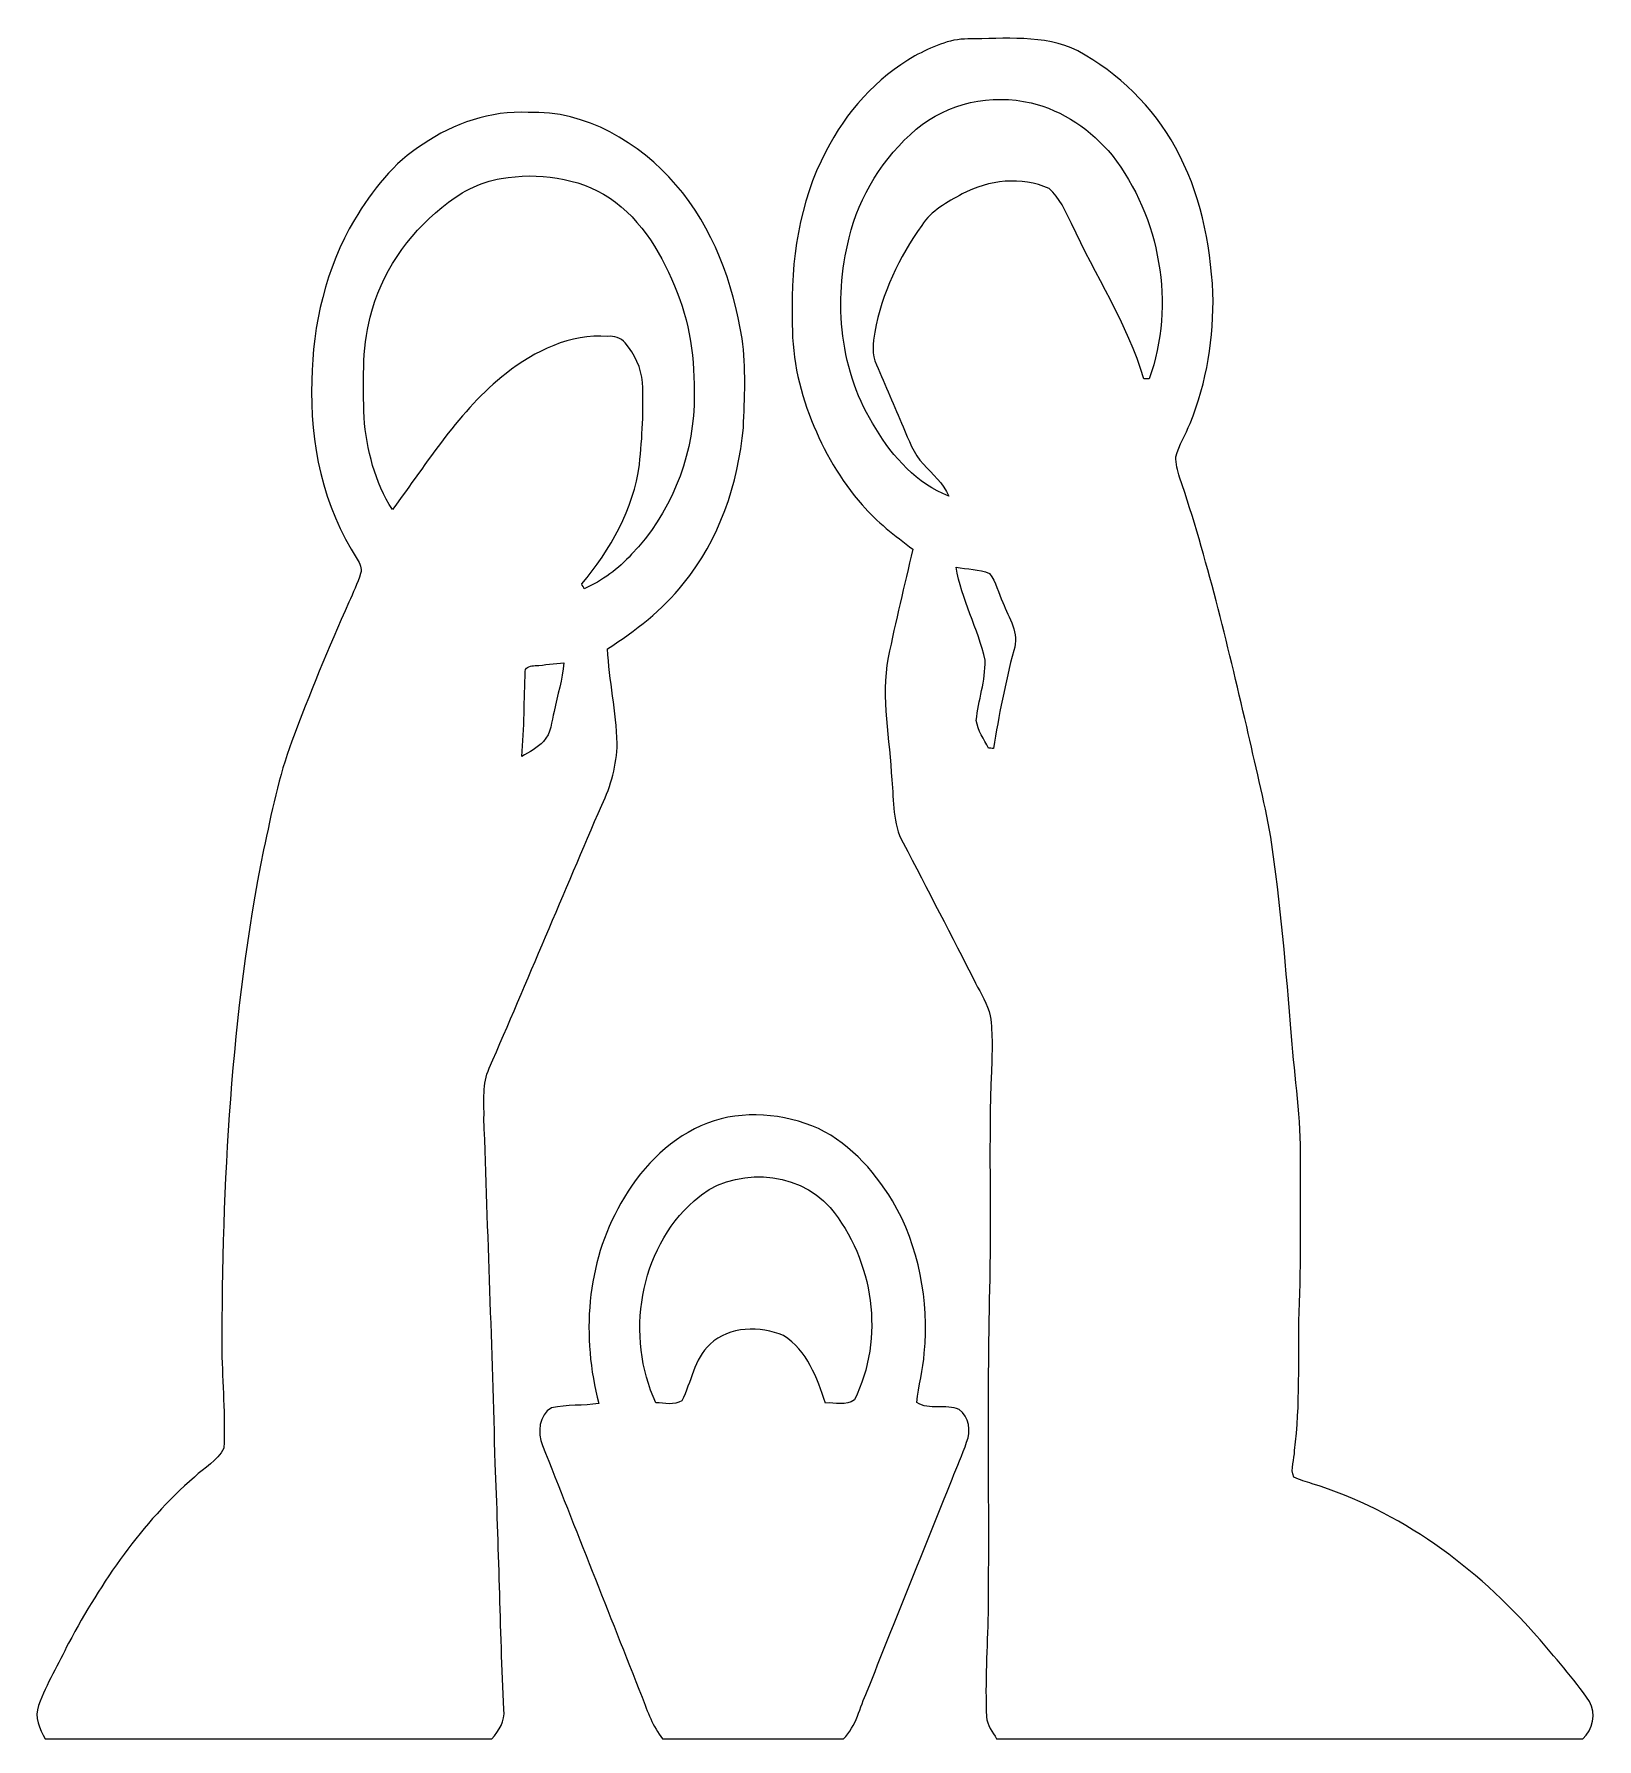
# Model space of a CAD drawing. Header units: centimetres. Extents: x -14.9 to 14.9, y -16.2 to 16.3.
import ezdxf

# ---------------------------------------------------------------- set-up
doc = ezdxf.new("R2010")
doc.units = ezdxf.units.CM
doc.header["$MEASUREMENT"] = 0
doc.layers.add('Layer 1', color=7, linetype='Continuous')

msp = doc.modelspace()

# ---------------------------------------------------------------- linework, layer by layer
at = {"layer": 'Layer 1', "lineweight": 9}
for points, knots in [([(1.90521, 15.89704), (2.22024, 16.05897), (2.55538, 16.22336), (2.91804, 16.21948), (2.91804, 16.21948), (3.61655, 16.2216), (4.36585, 16.31226), (5.01496, 15.99194), (5.01496, 15.99194), (5.79424, 15.57178), (6.45535, 14.92655), (6.87868, 14.14726), (6.87868, 14.14726), (7.35423, 13.30307), (7.54684, 12.33046), (7.59729, 11.37196), (7.59729, 11.37196), (7.61386, 10.52388), (7.48193, 9.66628), (7.16054, 8.87888), (7.16054, 8.87888), (7.07236, 8.66651), (6.94994, 8.46789), (6.88821, 8.24529), (6.88821, 8.24529), (6.88856, 8.11194), (6.92171, 7.98036), (6.96088, 7.85336), (6.96088, 7.85336), (7.48864, 6.29655), (7.8654, 4.69388), (8.24111, 3.09509), (8.24111, 3.09509), (8.39739, 2.39236), (8.57272, 1.6928), (8.70219, 0.98407), (8.70219, 0.98407), (8.88705, -0.27958), (8.995, -1.55276), (9.09729, -2.82523), (9.09729, -2.82523), (9.16186, -3.61298), (9.27792, -4.39862), (9.27015, -5.19096), (9.27015, -5.19096), (9.26628, -6.1558), (9.28674, -7.12136), (9.24335, -8.0862), (9.24335, -8.0862), (9.21901, -8.96603), (9.26911, -9.85115), (9.15444, -10.72674), (9.15444, -10.72674), (9.16045, -10.89079), (9.06167, -11.07987), (9.14387, -11.23474), (9.14387, -11.23474), (9.25181, -11.2926), (9.37423, -11.31976), (9.48959, -11.36104), (9.48959, -11.36104), (11.16881, -11.87151), (12.62579, -12.96053), (13.77761, -14.26475), (13.77761, -14.26475), (14.11627, -14.67891), (14.48598, -15.07085), (14.78373, -15.51676), (14.78373, -15.51676), (14.92801, -15.75101), (14.84476, -16.0491), (14.66026, -16.2329), (14.66026, -16.2329), (14.66026, -16.2329), (3.46521, -16.2329), (3.46521, -16.2329), (3.46521, -16.2329), (3.39006, -16.09884), (3.28211, -15.97114), (3.27506, -15.81133), (3.27506, -15.81133), (3.2419, -15.15199), (3.28952, -14.49335), (3.30222, -13.83436), (3.30222, -13.83436), (3.32586, -11.70606), (3.27647, -9.57669), (3.33503, -7.44873), (3.33503, -7.44873), (3.36431, -6.13076), (3.30928, -4.81207), (3.36889, -3.4948), (3.36889, -3.4948), (3.37842, -3.13955), (3.3943, -2.78184), (3.34561, -2.42906), (3.34561, -2.42906), (3.29728, -2.20257), (3.16358, -2.00784), (3.06374, -1.80253), (3.06374, -1.80253), (2.60865, -0.90682), (2.1451, -0.01571), (1.68155, 0.87541), (1.68155, 0.87541), (1.47412, 1.23771), (1.50904, 1.67163), (1.46283, 2.07309), (1.46283, 2.07309), (1.43002, 2.85097), (1.24941, 3.63272), (1.39616, 4.40848), (1.39616, 4.40848), (1.53691, 5.10134), (1.70907, 5.78714), (1.86358, 6.47682), (1.86358, 6.47682), (1.52703, 6.74069), (1.17708, 6.99575), (0.90121, 7.32595), (0.90121, 7.32595), (0.48352, 7.79832), (0.16425, 8.35183), (-0.0654, 8.93815), (-0.0654, 8.93815), (-0.32258, 9.55586), (-0.44817, 10.22614), (-0.43512, 10.89536), (-0.43512, 10.89536), (-0.4644, 11.9805), (-0.306, 13.09951), (0.20553, 14.06965), (0.20553, 14.06965), (0.5823, 14.82424), (1.17249, 15.47547), (1.90521, 15.89704), (1.90521, 15.89704), (1.90521, 15.89704), (1.90521, 15.89704), (1.90521, 15.89704)], [0, 0, 0, 0, 0.02777778, 0.02777778, 0.02777778, 0.02777778, 0.05555556, 0.05555556, 0.05555556, 0.05555556, 0.08333333, 0.08333333, 0.08333333, 0.08333333, 0.11111111, 0.11111111, 0.11111111, 0.11111111, 0.13888889, 0.13888889, 0.13888889, 0.13888889, 0.16666667, 0.16666667, 0.16666667, 0.16666667, 0.19444444, 0.19444444, 0.19444444, 0.19444444, 0.22222222, 0.22222222, 0.22222222, 0.22222222, 0.25, 0.25, 0.25, 0.25, 0.27777778, 0.27777778, 0.27777778, 0.27777778, 0.30555556, 0.30555556, 0.30555556, 0.30555556, 0.33333333, 0.33333333, 0.33333333, 0.33333333, 0.36111111, 0.36111111, 0.36111111, 0.36111111, 0.38888889, 0.38888889, 0.38888889, 0.38888889, 0.41666667, 0.41666667, 0.41666667, 0.41666667, 0.44444444, 0.44444444, 0.44444444, 0.44444444, 0.47222222, 0.47222222, 0.47222222, 0.47222222, 0.5, 0.5, 0.5, 0.5, 0.52777778, 0.52777778, 0.52777778, 0.52777778, 0.55555556, 0.55555556, 0.55555556, 0.55555556, 0.58333333, 0.58333333, 0.58333333, 0.58333333, 0.61111111, 0.61111111, 0.61111111, 0.61111111, 0.63888889, 0.63888889, 0.63888889, 0.63888889, 0.66666667, 0.66666667, 0.66666667, 0.66666667, 0.69444444, 0.69444444, 0.69444444, 0.69444444, 0.72222222, 0.72222222, 0.72222222, 0.72222222, 0.75, 0.75, 0.75, 0.75, 0.77777778, 0.77777778, 0.77777778, 0.77777778, 0.80555556, 0.80555556, 0.80555556, 0.80555556, 0.83333333, 0.83333333, 0.83333333, 0.83333333, 0.86111111, 0.86111111, 0.86111111, 0.86111111, 0.88888889, 0.88888889, 0.88888889, 0.88888889, 0.91666667, 0.91666667, 0.91666667, 0.91666667, 0.94444444, 0.94444444, 0.94444444, 0.94444444, 1, 1, 1, 1]), ([(1.93096, 14.49475), (1.30479, 13.95888), (0.84547, 13.22546), (0.65003, 12.42359), (0.65003, 12.42359), (0.3417, 11.20968), (0.47293, 9.84761), (1.15838, 8.78151), (1.15838, 8.78151), (1.48505, 8.23541), (1.95072, 7.72918), (2.55291, 7.49282), (2.55291, 7.49282), (2.45519, 7.74082), (2.23682, 7.90804), (2.0682, 8.10453), (2.0682, 8.10453), (1.87487, 8.29997), (1.79056, 8.56808), (1.68261, 8.81362), (1.68261, 8.81362), (1.50798, 9.20696), (1.35029, 9.60772), (1.17285, 9.99966), (1.17285, 9.99966), (1.08042, 10.19509), (1.10229, 10.41946), (1.14074, 10.62513), (1.14074, 10.62513), (1.27445, 11.36244), (1.60253, 12.05388), (2.03645, 12.66031), (2.03645, 12.66031), (2.2153, 12.945), (2.52575, 13.10339), (2.8101, 13.26109), (2.8101, 13.26109), (3.31316, 13.52708), (3.9411, 13.60363), (4.4678, 13.36198), (4.4678, 13.36198), (4.67806, 13.19476), (4.77366, 12.92701), (4.89501, 12.69523), (4.89501, 12.69523), (5.35186, 11.7071), (5.96287, 10.78282), (6.27931, 9.73401), (6.27931, 9.73401), (6.30471, 9.73296), (6.35622, 9.73049), (6.38162, 9.72943), (6.38162, 9.72943), (6.8822, 11.15042), (6.59505, 12.81412), (5.66971, 13.9991), (5.66971, 13.9991), (5.27637, 14.48134), (4.7345, 14.8567), (4.12384, 14.99887), (4.12384, 14.99887), (3.36607, 15.17667), (2.52857, 15.00134), (1.93096, 14.49475), (1.93096, 14.49475), (1.93096, 14.49475), (1.93096, 14.49475), (1.93096, 14.49475)], [0, 0, 0, 0, 0.05555556, 0.05555556, 0.05555556, 0.05555556, 0.11111111, 0.11111111, 0.11111111, 0.11111111, 0.16666667, 0.16666667, 0.16666667, 0.16666667, 0.22222222, 0.22222222, 0.22222222, 0.22222222, 0.27777778, 0.27777778, 0.27777778, 0.27777778, 0.33333333, 0.33333333, 0.33333333, 0.33333333, 0.38888889, 0.38888889, 0.38888889, 0.38888889, 0.44444444, 0.44444444, 0.44444444, 0.44444444, 0.5, 0.5, 0.5, 0.5, 0.55555556, 0.55555556, 0.55555556, 0.55555556, 0.61111111, 0.61111111, 0.61111111, 0.61111111, 0.66666667, 0.66666667, 0.66666667, 0.66666667, 0.72222222, 0.72222222, 0.72222222, 0.72222222, 0.77777778, 0.77777778, 0.77777778, 0.77777778, 0.83333333, 0.83333333, 0.83333333, 0.83333333, 0.88888889, 0.88888889, 0.88888889, 0.88888889, 1, 1, 1, 1]), ([(-7.48573, 14.20865), (-6.90224, 14.61611), (-6.19174, 14.84964), (-5.47666, 14.81754), (-5.47666, 14.81754), (-4.37741, 14.85882), (-3.35541, 14.24392), (-2.6555, 13.43536), (-2.6555, 13.43536), (-1.94571, 12.61586), (-1.56506, 11.55964), (-1.39255, 10.50166), (-1.39255, 10.50166), (-1.3153, 9.93721), (-1.34352, 9.3636), (-1.36927, 8.79633), (-1.36927, 8.79633), (-1.46875, 7.72494), (-1.83106, 6.65885), (-2.51686, 5.81818), (-2.51686, 5.81818), (-2.91197, 5.31265), (-3.42808, 4.92142), (-3.96395, 4.57676), (-3.96395, 4.57676), (-3.9262, 3.97245), (-3.80379, 3.37696), (-3.77627, 2.77194), (-3.77627, 2.77194), (-3.79109, 2.36378), (-3.89163, 1.95809), (-4.07437, 1.5919), (-4.07437, 1.5919), (-4.7958, -0.07815), (-5.49219, -1.75949), (-6.22032, -3.42707), (-6.22032, -3.42707), (-6.36284, -3.72234), (-6.3131, -4.06277), (-6.32192, -4.37957), (-6.32192, -4.37957), (-6.25172, -6.57878), (-6.16211, -8.77729), (-6.10708, -10.97686), (-6.10708, -10.97686), (-6.03723, -12.54108), (-6.015, -14.10706), (-5.94409, -15.67128), (-5.94409, -15.67128), (-5.90987, -15.89282), (-6.0397, -16.07239), (-6.17058, -16.2329), (-6.17058, -16.2329), (-6.17058, -16.2329), (-14.70145, -16.2329), (-14.70145, -16.2329), (-14.70145, -16.2329), (-14.8034, -16.03887), (-14.9117, -15.81627), (-14.82598, -15.59226), (-14.82598, -15.59226), (-14.67429, -15.1788), (-14.4478, -14.79851), (-14.25377, -14.40445), (-14.25377, -14.40445), (-13.6216, -13.23464), (-12.86277, -12.11034), (-11.85206, -11.23369), (-11.85206, -11.23369), (-11.66015, -11.05624), (-11.41427, -10.92042), (-11.28691, -10.68476), (-11.28691, -10.68476), (-11.26045, -10.06564), (-11.31549, -9.4444), (-11.32713, -8.82492), (-11.32713, -8.82492), (-11.32537, -5.62311), (-11.15956, -2.40436), (-10.5302, 0.74171), (-10.5302, 0.74171), (-10.3771, 1.43844), (-10.2455, 2.14506), (-9.98869, 2.81322), (-9.98869, 2.81322), (-9.6539, 3.70822), (-9.29407, 4.59369), (-8.90178, 5.46505), (-8.90178, 5.46505), (-8.82135, 5.64638), (-8.73562, 5.827), (-8.67742, 6.0175), (-8.67742, 6.0175), (-8.64531, 6.11275), (-8.69541, 6.20659), (-8.74268, 6.28632), (-8.74268, 6.28632), (-9.39143, 7.28926), (-9.66024, 8.51129), (-9.60593, 9.69697), (-9.60593, 9.69697), (-9.5957, 10.76377), (-9.34064, 11.84398), (-8.7956, 12.7672), (-8.7956, 12.7672), (-8.45411, 13.32106), (-8.04841, 13.86222), (-7.48573, 14.20865), (-7.48573, 14.20865), (-7.48573, 14.20865), (-7.48573, 14.20865), (-7.48573, 14.20865)], [0, 0, 0, 0, 0.03448276, 0.03448276, 0.03448276, 0.03448276, 0.06896552, 0.06896552, 0.06896552, 0.06896552, 0.10344828, 0.10344828, 0.10344828, 0.10344828, 0.13793103, 0.13793103, 0.13793103, 0.13793103, 0.17241379, 0.17241379, 0.17241379, 0.17241379, 0.20689655, 0.20689655, 0.20689655, 0.20689655, 0.24137931, 0.24137931, 0.24137931, 0.24137931, 0.27586207, 0.27586207, 0.27586207, 0.27586207, 0.31034483, 0.31034483, 0.31034483, 0.31034483, 0.34482759, 0.34482759, 0.34482759, 0.34482759, 0.37931034, 0.37931034, 0.37931034, 0.37931034, 0.4137931, 0.4137931, 0.4137931, 0.4137931, 0.44827586, 0.44827586, 0.44827586, 0.44827586, 0.48275862, 0.48275862, 0.48275862, 0.48275862, 0.51724138, 0.51724138, 0.51724138, 0.51724138, 0.55172414, 0.55172414, 0.55172414, 0.55172414, 0.5862069, 0.5862069, 0.5862069, 0.5862069, 0.62068966, 0.62068966, 0.62068966, 0.62068966, 0.65517241, 0.65517241, 0.65517241, 0.65517241, 0.68965517, 0.68965517, 0.68965517, 0.68965517, 0.72413793, 0.72413793, 0.72413793, 0.72413793, 0.75862069, 0.75862069, 0.75862069, 0.75862069, 0.79310345, 0.79310345, 0.79310345, 0.79310345, 0.82758621, 0.82758621, 0.82758621, 0.82758621, 0.86206897, 0.86206897, 0.86206897, 0.86206897, 0.89655172, 0.89655172, 0.89655172, 0.89655172, 0.93103448, 0.93103448, 0.93103448, 0.93103448, 1, 1, 1, 1]), ([(-5.99101, 13.55389), (-6.41399, 13.48969), (-6.80029, 13.27379), (-7.1259, 13.00285), (-7.1259, 13.00285), (-7.78524, 12.47369), (-8.29148, 11.73709), (-8.49362, 10.91123), (-8.49362, 10.91123), (-8.65766, 10.28611), (-8.6245, 9.63136), (-8.61074, 8.99142), (-8.61074, 8.99142), (-8.5617, 8.37829), (-8.40437, 7.7574), (-8.07029, 7.23458), (-8.07029, 7.23458), (-7.39472, 8.13664), (-6.79887, 9.13253), (-5.89788, 9.83491), (-5.89788, 9.83491), (-5.35107, 10.26177), (-4.67268, 10.60044), (-3.96007, 10.54223), (-3.96007, 10.54223), (-3.83801, 10.55422), (-3.70537, 10.51436), (-3.62564, 10.4184), (-3.62564, 10.4184), (-3.44502, 10.20497), (-3.3159, 9.94251), (-3.29579, 9.66028), (-3.29579, 9.66028), (-3.27004, 9.13888), (-3.29967, 8.61606), (-3.35259, 8.09748), (-3.35259, 8.09748), (-3.46724, 7.2427), (-3.90574, 6.46553), (-4.45608, 5.81606), (-4.45608, 5.81606), (-4.44338, 5.79243), (-4.41833, 5.74516), (-4.40563, 5.72187), (-4.40563, 5.72187), (-4.06555, 5.87921), (-3.7537, 6.10181), (-3.50322, 6.38157), (-3.50322, 6.38157), (-2.77439, 7.14145), (-2.35352, 8.17156), (-2.31119, 9.22143), (-2.31119, 9.22143), (-2.2879, 9.94921), (-2.35423, 10.69745), (-2.63469, 11.37619), (-2.63469, 11.37619), (-2.89892, 12.07681), (-3.29473, 12.75802), (-3.92691, 13.18594), (-3.92691, 13.18594), (-4.52981, 13.57753), (-5.29075, 13.67983), (-5.99101, 13.55389), (-5.99101, 13.55389), (-5.99101, 13.55389), (-5.99101, 13.55389), (-5.99101, 13.55389)], [0, 0, 0, 0, 0.05555556, 0.05555556, 0.05555556, 0.05555556, 0.11111111, 0.11111111, 0.11111111, 0.11111111, 0.16666667, 0.16666667, 0.16666667, 0.16666667, 0.22222222, 0.22222222, 0.22222222, 0.22222222, 0.27777778, 0.27777778, 0.27777778, 0.27777778, 0.33333333, 0.33333333, 0.33333333, 0.33333333, 0.38888889, 0.38888889, 0.38888889, 0.38888889, 0.44444444, 0.44444444, 0.44444444, 0.44444444, 0.5, 0.5, 0.5, 0.5, 0.55555556, 0.55555556, 0.55555556, 0.55555556, 0.61111111, 0.61111111, 0.61111111, 0.61111111, 0.66666667, 0.66666667, 0.66666667, 0.66666667, 0.72222222, 0.72222222, 0.72222222, 0.72222222, 0.77777778, 0.77777778, 0.77777778, 0.77777778, 0.83333333, 0.83333333, 0.83333333, 0.83333333, 0.88888889, 0.88888889, 0.88888889, 0.88888889, 1, 1, 1, 1]), ([(2.69439, 6.1378), (2.78964, 5.52008), (3.1156, 4.96622), (3.24612, 4.35733), (3.24612, 4.35733), (3.25742, 3.96786), (3.11384, 3.59251), (3.0775, 3.20833), (3.0775, 3.20833), (3.10608, 3.01501), (3.22849, 2.85308), (3.31174, 2.67987), (3.31174, 2.67987), (3.33503, 2.67881), (3.38195, 2.67634), (3.40559, 2.67528), (3.40559, 2.67528), (3.5093, 3.30429), (3.63031, 3.93082), (3.79398, 4.54748), (3.79398, 4.54748), (3.90759, 4.8745), (3.6998, 5.16907), (3.58656, 5.45976), (3.58656, 5.45976), (3.49907, 5.6432), (3.45886, 5.85522), (3.32833, 6.01362), (3.32833, 6.01362), (3.13324, 6.10711), (2.90251, 6.09088), (2.69439, 6.1378)], [0, 0, 0, 0, 0.11111111, 0.11111111, 0.11111111, 0.11111111, 0.22222222, 0.22222222, 0.22222222, 0.22222222, 0.33333333, 0.33333333, 0.33333333, 0.33333333, 0.44444444, 0.44444444, 0.44444444, 0.44444444, 0.55555556, 0.55555556, 0.55555556, 0.55555556, 0.66666667, 0.66666667, 0.66666667, 0.66666667, 0.77777778, 0.77777778, 0.77777778, 0.77777778, 1, 1, 1, 1]), ([(-5.34508, 4.25643), (-5.41987, 4.24761), (-5.52958, 4.24726), (-5.5324, 4.14707), (-5.5324, 4.14707), (-5.56062, 3.60662), (-5.54687, 3.06263), (-5.60049, 2.52253), (-5.60049, 2.52253), (-5.45726, 2.60861), (-5.30027, 2.68269), (-5.18844, 2.81075), (-5.18844, 2.81075), (-5.03499, 2.96068), (-5.03499, 3.19104), (-4.9803, 3.38331), (-4.9803, 3.38331), (-4.91822, 3.69234), (-4.82649, 3.99608), (-4.79404, 4.31041), (-4.79404, 4.31041), (-4.97819, 4.29594), (-5.16093, 4.26772), (-5.34508, 4.25643)], [0, 0, 0, 0, 0.14285714, 0.14285714, 0.14285714, 0.14285714, 0.28571429, 0.28571429, 0.28571429, 0.28571429, 0.42857143, 0.42857143, 0.42857143, 0.42857143, 0.57142857, 0.57142857, 0.57142857, 0.57142857, 0.71428571, 0.71428571, 0.71428571, 0.71428571, 1, 1, 1, 1]), ([(-2.18031, -4.53056), (-1.51462, -4.22893), (-0.73215, -4.26879), (-0.05905, -4.52844), (-0.05905, -4.52844), (0.60593, -4.80149), (1.10793, -5.35852), (1.47976, -5.9586), (1.47976, -5.9586), (1.98353, -6.83208), (2.18003, -7.86783), (2.08583, -8.86831), (2.08583, -8.86831), (2.06573, -9.18511), (1.974, -9.49273), (1.94367, -9.80776), (1.94367, -9.80776), (2.17227, -9.97427), (2.50105, -9.82751), (2.75013, -9.9464), (2.75013, -9.9464), (2.93709, -10.08187), (2.98718, -10.36056), (2.89265, -10.56694), (2.89265, -10.56694), (2.8168, -10.80788), (2.70779, -11.03719), (2.61676, -11.27284), (2.61676, -11.27284), (2.07596, -12.62363), (1.53374, -13.97406), (0.99188, -15.3245), (0.99188, -15.3245), (0.85676, -15.63141), (0.78585, -15.9849), (0.54561, -16.2329), (0.54561, -16.2329), (0.54561, -16.2329), (-2.91303, -16.2329), (-2.91303, -16.2329), (-2.91303, -16.2329), (-3.09189, -15.99231), (-3.20407, -15.71467), (-3.3039, -15.43492), (-3.3039, -15.43492), (-3.93714, -13.83295), (-4.56826, -12.22993), (-5.20608, -10.62973), (-5.20608, -10.62973), (-5.30274, -10.38949), (-5.27664, -10.04553), (-5.03075, -9.91183), (-5.03075, -9.91183), (-4.73512, -9.85291), (-4.4275, -9.87232), (-4.12799, -9.83034), (-4.12799, -9.83034), (-4.46207, -8.56739), (-4.37247, -7.15205), (-3.70713, -6.00869), (-3.70713, -6.00869), (-3.36282, -5.38075), (-2.84, -4.82689), (-2.18031, -4.53056), (-2.18031, -4.53056), (-2.18031, -4.53056), (-2.18031, -4.53056), (-2.18031, -4.53056)], [0, 0, 0, 0, 0.05555556, 0.05555556, 0.05555556, 0.05555556, 0.11111111, 0.11111111, 0.11111111, 0.11111111, 0.16666667, 0.16666667, 0.16666667, 0.16666667, 0.22222222, 0.22222222, 0.22222222, 0.22222222, 0.27777778, 0.27777778, 0.27777778, 0.27777778, 0.33333333, 0.33333333, 0.33333333, 0.33333333, 0.38888889, 0.38888889, 0.38888889, 0.38888889, 0.44444444, 0.44444444, 0.44444444, 0.44444444, 0.5, 0.5, 0.5, 0.5, 0.55555556, 0.55555556, 0.55555556, 0.55555556, 0.61111111, 0.61111111, 0.61111111, 0.61111111, 0.66666667, 0.66666667, 0.66666667, 0.66666667, 0.72222222, 0.72222222, 0.72222222, 0.72222222, 0.77777778, 0.77777778, 0.77777778, 0.77777778, 0.83333333, 0.83333333, 0.83333333, 0.83333333, 0.88888889, 0.88888889, 0.88888889, 0.88888889, 1, 1, 1, 1]), ([(-2.30907, -5.96001), (-3.36987, -6.89664), (-3.6207, -8.55081), (-3.04038, -9.81411), (-3.04038, -9.81411), (-2.87775, -9.8261), (-2.69184, -9.86491), (-2.54473, -9.78024), (-2.54473, -9.78024), (-2.36164, -9.42464), (-2.31401, -8.98508), (-2.00568, -8.69827), (-2.00568, -8.69827), (-1.63491, -8.34549), (-1.05036, -8.34937), (-0.60022, -8.53388), (-0.60022, -8.53388), (-0.14831, -8.81434), (0.03443, -9.34491), (0.20094, -9.82187), (0.20094, -9.82187), (0.3798, -9.80917), (0.59288, -9.87655), (0.74986, -9.76119), (0.74986, -9.76119), (1.33724, -8.58785), (1.12063, -7.09384), (0.29055, -6.09054), (0.29055, -6.09054), (-0.35115, -5.36311), (-1.59822, -5.30067), (-2.30907, -5.96001)], [0, 0, 0, 0, 0.11111111, 0.11111111, 0.11111111, 0.11111111, 0.22222222, 0.22222222, 0.22222222, 0.22222222, 0.33333333, 0.33333333, 0.33333333, 0.33333333, 0.44444444, 0.44444444, 0.44444444, 0.44444444, 0.55555556, 0.55555556, 0.55555556, 0.55555556, 0.66666667, 0.66666667, 0.66666667, 0.66666667, 0.77777778, 0.77777778, 0.77777778, 0.77777778, 1, 1, 1, 1])]:
    msp.add_open_spline(points, degree=3, knots=knots, dxfattribs=at)

doc.saveas('drawing.dxf')
